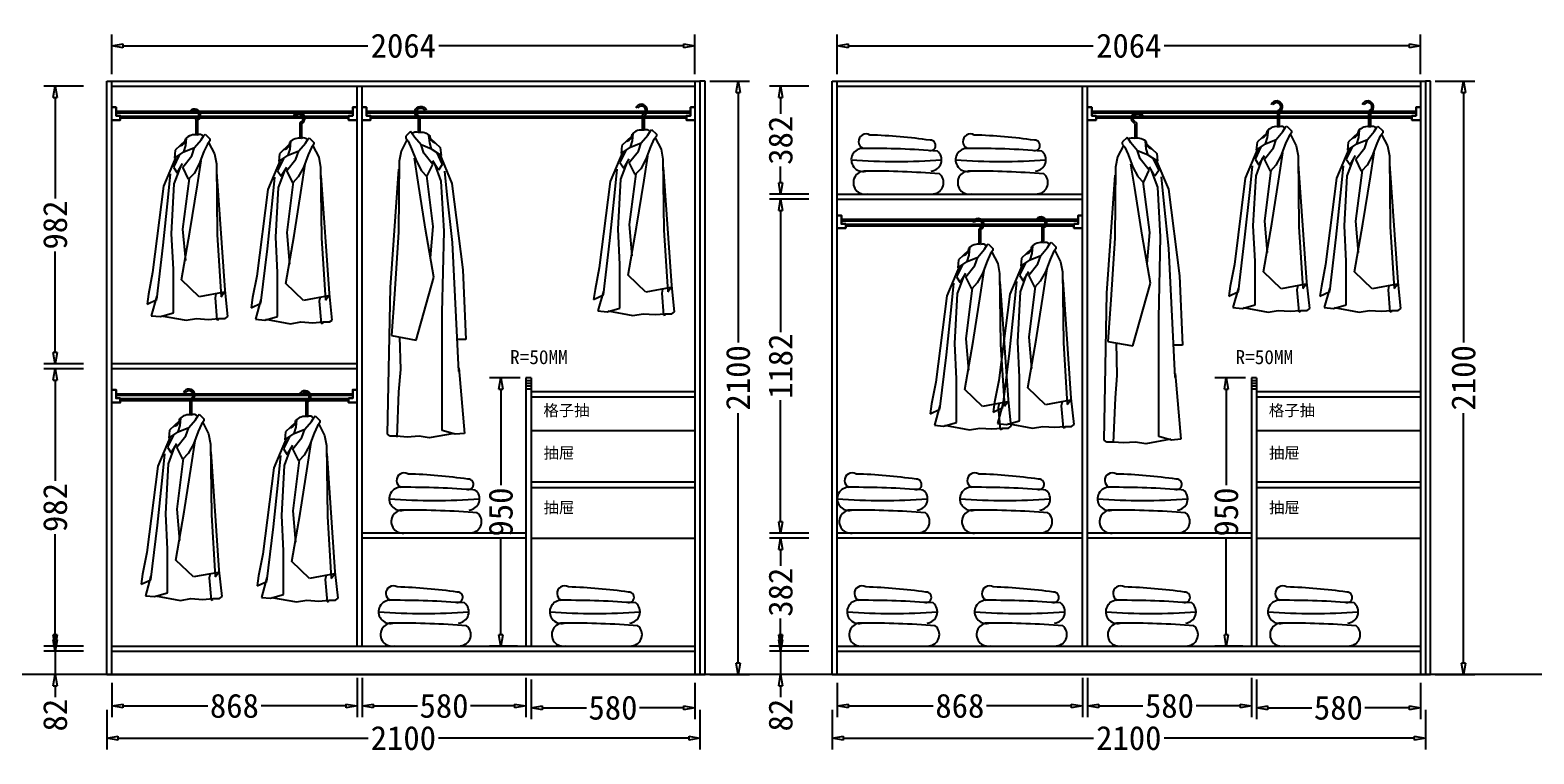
# Model space of a CAD drawing. Header units: millimetres. Extents: x 304407 to 361076, y -1262425 to -1203358.
# Drawn here: x 327331 to 332654, y -1225863 to -1223301 of the extents above; entities that cross this region are included whole.
import ezdxf

# ---------------------------------------------------------------- set-up
doc = ezdxf.new("R2010")
doc.units = ezdxf.units.MM
doc.header["$LTSCALE"] = 20
doc.layers.get('Defpoints').update_dxf_attribs({"color": 250})
for name, color, linetype in [('8', 8, 'Continuous'), ('LAYER10', 11, 'Continuous'), ('LAYER8', 11, 'Continuous'), ('图层3', 4, 'Continuous'), ('墙体', 40, 'Continuous')]:
    doc.layers.add(name, color=color, linetype=linetype)
doc.styles.get("Standard").update_dxf_attribs({"font": 'SimSun.ttf', "height": 85})
doc.styles.add('text', font='SimSun.ttf', dxfattribs={"height": 85})
doc.dimstyles.new('周文晶', dxfattribs={"dimtxt": 70, "dimasz": 40, "dimexe": 40, "dimexo": 30, "dimgap": 10, "dimtad": 0, "dimdec": 0, "dimtxsty": 'Standard', "dimblk": 'CLOSEDBLANK', "dimcen": 200, "dimclrd": 256, "dimclre": 256, "dimadec": 0, "dimazin": 0, "dimtfac": 1, "dimtdec": 0, "dimtmove": 0, "dimatfit": 3, "dimldrblk": 'CLOSEDBLANK', "dimfxl": 100, "dimfxlon": 1, "dimarcsym": 0})

# ---------------------------------------------------------------- blocks, each defined once
blk = doc.blocks.new('_ClosedBlank')
at = {"color": 0, "linetype": 'ByBlock', "lineweight": -2}
for p, q in [((-1, 0.17), (0, 0)), ((-1, 0.17), (-1, -0.17)), ((0, 0), (-1, -0.17))]:
    blk.add_line(p, q, dxfattribs=at)
blk = doc.blocks.new('*D828')
at = {"lineweight": -2, "transparency": 16777216}
for p, q in [((327620.2, -1225611.8), (327620.2, -1225733.3)), ((328488.2, -1225593.3), (328488.2, -1225733.3)), ((327660.2, -1225693.3), (327959.7, -1225693.3)), ((328448.2, -1225693.3), (328148.7, -1225693.3))]:
    blk.add_line(p, q, dxfattribs=at)
at = {"layer": 'Defpoints', "color": 0, "transparency": 16777216}
for p in [(328488.2, -1225481.8), (327620.2, -1225581.8), (328488.2, -1225693.3)]:
    blk.add_point(p, dxfattribs=at)
at = {"lineweight": -2, "transparency": 16777216, "xscale": 40, "yscale": 40, "zscale": 40, "rotation": 180}
blk.add_blockref('_ClosedBlank', (327620.2, -1225693.3), dxfattribs=at)
at = {"lineweight": -2, "transparency": 16777216, "xscale": 40, "yscale": 40, "zscale": 40}
blk.add_blockref('_ClosedBlank', (328488.2, -1225693.3), dxfattribs=at)
at = {"color": 0, "transparency": 16777216, "insert": (328054.2, -1225693.3), "char_height": 85, "attachment_point": 5}
blk.add_mtext('868', dxfattribs=at)
blk = doc.blocks.new('*D829')
at = {"lineweight": -2, "transparency": 16777216}
for p, q in [((328506.2, -1225593.3), (328506.2, -1225733.3)), ((329086.2, -1225593.3), (329086.2, -1225733.3)), ((328546.2, -1225693.3), (328702.1, -1225693.3)), ((329046.2, -1225693.3), (328890.2, -1225693.3))]:
    blk.add_line(p, q, dxfattribs=at)
at = {"layer": 'Defpoints', "color": 0, "transparency": 16777216}
for p in [(328506.2, -1223499.8), (329086.2, -1225481.8), (329086.2, -1225693.3)]:
    blk.add_point(p, dxfattribs=at)
at = {"lineweight": -2, "transparency": 16777216, "xscale": 40, "yscale": 40, "zscale": 40, "rotation": 180}
blk.add_blockref('_ClosedBlank', (328506.2, -1225693.3), dxfattribs=at)
at = {"lineweight": -2, "transparency": 16777216, "xscale": 40, "yscale": 40, "zscale": 40}
blk.add_blockref('_ClosedBlank', (329086.2, -1225693.3), dxfattribs=at)
at = {"color": 0, "transparency": 16777216, "insert": (328796.2, -1225693.3), "char_height": 85, "attachment_point": 5}
blk.add_mtext('580', dxfattribs=at)
blk = doc.blocks.new('*D830')
at = {"lineweight": -2, "transparency": 16777216}
for p, q in [((327620.2, -1223456.4), (327620.2, -1223316.4)), ((329684.2, -1223456.4), (329684.2, -1223316.4)), ((327660.2, -1223356.4), (328526.5, -1223356.4)), ((329644.2, -1223356.4), (328777.9, -1223356.4))]:
    blk.add_line(p, q, dxfattribs=at)
at = {"layer": 'Defpoints', "color": 0, "transparency": 16777216}
for p in [(329684.2, -1223356.4), (327620.2, -1223499.8), (329684.2, -1223499.8)]:
    blk.add_point(p, dxfattribs=at)
at = {"lineweight": -2, "transparency": 16777216, "xscale": 40, "yscale": 40, "zscale": 40, "rotation": 180}
blk.add_blockref('_ClosedBlank', (327620.2, -1223356.4), dxfattribs=at)
at = {"lineweight": -2, "transparency": 16777216, "xscale": 40, "yscale": 40, "zscale": 40}
blk.add_blockref('_ClosedBlank', (329684.2, -1223356.4), dxfattribs=at)
at = {"color": 0, "transparency": 16777216, "insert": (328652.2, -1223356.4), "char_height": 85, "attachment_point": 5}
blk.add_mtext('2064', dxfattribs=at)
blk = doc.blocks.new('*D831')
at = {"lineweight": -2, "transparency": 16777216}
for p, q in [((327602.2, -1225707.4), (327602.2, -1225847.4)), ((329702.2, -1225707.4), (329702.2, -1225847.4)), ((327642.2, -1225807.4), (328527.4, -1225807.4)), ((329662.2, -1225807.4), (328776.9, -1225807.4))]:
    blk.add_line(p, q, dxfattribs=at)
at = {"layer": 'Defpoints', "color": 0, "transparency": 16777216}
for p in [(327602.2, -1225581.8), (329702.2, -1225581.8), (329702.2, -1225807.4)]:
    blk.add_point(p, dxfattribs=at)
at = {"lineweight": -2, "transparency": 16777216, "xscale": 40, "yscale": 40, "zscale": 40, "rotation": 180}
blk.add_blockref('_ClosedBlank', (327602.2, -1225807.4), dxfattribs=at)
at = {"lineweight": -2, "transparency": 16777216, "xscale": 40, "yscale": 40, "zscale": 40}
blk.add_blockref('_ClosedBlank', (329702.2, -1225807.4), dxfattribs=at)
at = {"color": 0, "transparency": 16777216, "insert": (328652.2, -1225807.4), "char_height": 85, "attachment_point": 5}
blk.add_mtext('2100', dxfattribs=at)
blk = doc.blocks.new('*D832')
at = {"lineweight": -2, "transparency": 16777216}
for p, q in [((327419.9, -1225459.8), (327419.9, -1225419.8)), ((327519.9, -1225499.8), (327379.9, -1225499.8)), ((327419.9, -1225499.8), (327419.9, -1225581.8)), ((327519.9, -1225581.8), (327379.9, -1225581.8)), ((327419.9, -1225621.8), (327419.9, -1225661.8))]:
    blk.add_line(p, q, dxfattribs=at)
at = {"layer": 'Defpoints', "color": 0, "transparency": 16777216}
for p in [(327419.9, -1225499.8), (327620.2, -1225499.8), (327602.2, -1225581.8)]:
    blk.add_point(p, dxfattribs=at)
at = {"lineweight": -2, "transparency": 16777216, "xscale": 40, "yscale": 40, "zscale": 40}
for p, rotation in [((327419.9, -1225499.8), 270), ((327419.9, -1225581.8), 90)]:
    blk.add_blockref('_ClosedBlank', p, dxfattribs=dict(at, rotation=rotation))
at = {"color": 0, "transparency": 16777216, "insert": (327419.9, -1225725.9), "char_height": 85, "attachment_point": 5, "rotation": 90}
blk.add_mtext('82', dxfattribs=at)
blk = doc.blocks.new('*D833')
at = {"lineweight": -2, "transparency": 16777216}
for p, q in [((327519.9, -1224499.8), (327379.9, -1224499.8)), ((327419.9, -1224539.8), (327419.9, -1224896.5)), ((327419.9, -1225441.8), (327419.9, -1225085.1)), ((327519.9, -1225481.8), (327379.9, -1225481.8))]:
    blk.add_line(p, q, dxfattribs=at)
at = {"layer": 'Defpoints', "color": 0, "transparency": 16777216}
for p in [(327419.9, -1224499.8), (327620.2, -1224499.8), (327620.2, -1225481.8)]:
    blk.add_point(p, dxfattribs=at)
at = {"lineweight": -2, "transparency": 16777216, "xscale": 40, "yscale": 40, "zscale": 40}
for p, rotation in [((327419.9, -1224499.8), 90), ((327419.9, -1225481.8), 270)]:
    blk.add_blockref('_ClosedBlank', p, dxfattribs=dict(at, rotation=rotation))
at = {"color": 0, "transparency": 16777216, "insert": (327419.9, -1224990.8), "char_height": 85, "attachment_point": 5, "rotation": 90}
blk.add_mtext('982', dxfattribs=at)
blk = doc.blocks.new('*D834')
at = {"lineweight": -2, "transparency": 16777216}
for p, q in [((327519.9, -1223499.8), (327379.9, -1223499.8)), ((327419.9, -1223539.8), (327419.9, -1223896.5)), ((327419.9, -1224441.8), (327419.9, -1224085.1)), ((327519.9, -1224481.8), (327379.9, -1224481.8))]:
    blk.add_line(p, q, dxfattribs=at)
at = {"layer": 'Defpoints', "color": 0, "transparency": 16777216}
for p in [(327419.9, -1223499.8), (327620.2, -1223499.8), (327620.2, -1224481.8)]:
    blk.add_point(p, dxfattribs=at)
at = {"lineweight": -2, "transparency": 16777216, "xscale": 40, "yscale": 40, "zscale": 40}
for p, rotation in [((327419.9, -1223499.8), 90), ((327419.9, -1224481.8), 270)]:
    blk.add_blockref('_ClosedBlank', p, dxfattribs=dict(at, rotation=rotation))
at = {"color": 0, "transparency": 16777216, "insert": (327419.9, -1223990.8), "char_height": 85, "attachment_point": 5, "rotation": 90}
blk.add_mtext('982', dxfattribs=at)
blk = doc.blocks.new('*D835')
at = {"lineweight": -2, "transparency": 16777216}
for p, q in [((329737.1, -1223481.8), (329877.1, -1223481.8)), ((329837.1, -1223521.8), (329837.1, -1224407)), ((329837.1, -1225541.8), (329837.1, -1224656.5)), ((329737.1, -1225581.8), (329877.1, -1225581.8))]:
    blk.add_line(p, q, dxfattribs=at)
at = {"layer": 'Defpoints', "color": 0, "transparency": 16777216}
for p in [(329702.2, -1223481.8), (329837.1, -1223481.8), (329702.2, -1225581.8)]:
    blk.add_point(p, dxfattribs=at)
at = {"lineweight": -2, "transparency": 16777216, "xscale": 40, "yscale": 40, "zscale": 40}
for p, rotation in [((329837.1, -1223481.8), 90), ((329837.1, -1225581.8), 270)]:
    blk.add_blockref('_ClosedBlank', p, dxfattribs=dict(at, rotation=rotation))
at = {"color": 0, "transparency": 16777216, "insert": (329837.1, -1224531.8), "char_height": 85, "attachment_point": 5, "rotation": 90}
blk.add_mtext('2100', dxfattribs=at)
blk = doc.blocks.new('*D836')
at = {"lineweight": -2, "transparency": 16777216}
for p, q in [((329065.2, -1224531.8), (328957.2, -1224531.8)), ((328997.2, -1224571.8), (328997.2, -1224911.8)), ((328997.2, -1225441.8), (328997.2, -1225101.8)), ((329056.2, -1225481.8), (328957.2, -1225481.8))]:
    blk.add_line(p, q, dxfattribs=at)
at = {"layer": 'Defpoints', "color": 0, "transparency": 16777216}
for p in [(329095.2, -1224531.8), (328997.2, -1225481.8), (329086.2, -1225481.8)]:
    blk.add_point(p, dxfattribs=at)
at = {"lineweight": -2, "transparency": 16777216, "xscale": 40, "yscale": 40, "zscale": 40}
for p, rotation in [((328997.2, -1224531.8), 90), ((328997.2, -1225481.8), 270)]:
    blk.add_blockref('_ClosedBlank', p, dxfattribs=dict(at, rotation=rotation))
at = {"color": 0, "transparency": 16777216, "insert": (328997.2, -1225006.8), "char_height": 85, "attachment_point": 5, "rotation": 90}
blk.add_mtext('950', dxfattribs=at)
blk = doc.blocks.new('*D837')
at = {"lineweight": -2, "transparency": 16777216}
for p, q in [((329104.2, -1225600), (329104.2, -1225740)), ((329684.2, -1225611.8), (329684.2, -1225740)), ((329144.2, -1225700), (329300.1, -1225700)), ((329644.2, -1225700), (329488.2, -1225700))]:
    blk.add_line(p, q, dxfattribs=at)
at = {"layer": 'Defpoints', "color": 0, "transparency": 16777216}
for p in [(329104.2, -1225481.8), (329684.2, -1225581.8), (329684.2, -1225700)]:
    blk.add_point(p, dxfattribs=at)
at = {"lineweight": -2, "transparency": 16777216, "xscale": 40, "yscale": 40, "zscale": 40, "rotation": 180}
blk.add_blockref('_ClosedBlank', (329104.2, -1225700), dxfattribs=at)
at = {"lineweight": -2, "transparency": 16777216, "xscale": 40, "yscale": 40, "zscale": 40}
blk.add_blockref('_ClosedBlank', (329684.2, -1225700), dxfattribs=at)
at = {"color": 0, "transparency": 16777216, "insert": (329394.2, -1225700), "char_height": 85, "attachment_point": 5}
blk.add_mtext('580', dxfattribs=at)
blk = doc.blocks.new('*D838')
at = {"lineweight": -2, "transparency": 16777216}
for p, q in [((330188.1, -1225611.8), (330188.1, -1225733.3)), ((331056.1, -1225593.3), (331056.1, -1225733.3)), ((330228.1, -1225693.3), (330527.6, -1225693.3)), ((331016.1, -1225693.3), (330716.6, -1225693.3))]:
    blk.add_line(p, q, dxfattribs=at)
at = {"layer": 'Defpoints', "color": 0, "transparency": 16777216}
for p in [(331056.1, -1225481.8), (330188.1, -1225581.8), (331056.1, -1225693.3)]:
    blk.add_point(p, dxfattribs=at)
at = {"lineweight": -2, "transparency": 16777216, "xscale": 40, "yscale": 40, "zscale": 40, "rotation": 180}
blk.add_blockref('_ClosedBlank', (330188.1, -1225693.3), dxfattribs=at)
at = {"lineweight": -2, "transparency": 16777216, "xscale": 40, "yscale": 40, "zscale": 40}
blk.add_blockref('_ClosedBlank', (331056.1, -1225693.3), dxfattribs=at)
at = {"color": 0, "transparency": 16777216, "insert": (330622.1, -1225693.3), "char_height": 85, "attachment_point": 5}
blk.add_mtext('868', dxfattribs=at)
blk = doc.blocks.new('*D839')
at = {"lineweight": -2, "transparency": 16777216}
for p, q in [((331074.1, -1225593.3), (331074.1, -1225733.3)), ((331654.1, -1225593.3), (331654.1, -1225733.3)), ((331114.1, -1225693.3), (331270, -1225693.3)), ((331614.1, -1225693.3), (331458.1, -1225693.3))]:
    blk.add_line(p, q, dxfattribs=at)
at = {"layer": 'Defpoints', "color": 0, "transparency": 16777216}
for p in [(331074.1, -1223499.8), (331654.1, -1225481.8), (331654.1, -1225693.3)]:
    blk.add_point(p, dxfattribs=at)
at = {"lineweight": -2, "transparency": 16777216, "xscale": 40, "yscale": 40, "zscale": 40, "rotation": 180}
blk.add_blockref('_ClosedBlank', (331074.1, -1225693.3), dxfattribs=at)
at = {"lineweight": -2, "transparency": 16777216, "xscale": 40, "yscale": 40, "zscale": 40}
blk.add_blockref('_ClosedBlank', (331654.1, -1225693.3), dxfattribs=at)
at = {"color": 0, "transparency": 16777216, "insert": (331364.1, -1225693.3), "char_height": 85, "attachment_point": 5}
blk.add_mtext('580', dxfattribs=at)
blk = doc.blocks.new('*D840')
at = {"lineweight": -2, "transparency": 16777216}
for p, q in [((330188.1, -1223456.4), (330188.1, -1223316.4)), ((332252.1, -1223456.4), (332252.1, -1223316.4)), ((330228.1, -1223356.4), (331094.4, -1223356.4)), ((332212.1, -1223356.4), (331345.8, -1223356.4))]:
    blk.add_line(p, q, dxfattribs=at)
at = {"layer": 'Defpoints', "color": 0, "transparency": 16777216}
for p in [(332252.1, -1223356.4), (330188.1, -1223499.8), (332252.1, -1223499.8)]:
    blk.add_point(p, dxfattribs=at)
at = {"lineweight": -2, "transparency": 16777216, "xscale": 40, "yscale": 40, "zscale": 40, "rotation": 180}
blk.add_blockref('_ClosedBlank', (330188.1, -1223356.4), dxfattribs=at)
at = {"lineweight": -2, "transparency": 16777216, "xscale": 40, "yscale": 40, "zscale": 40}
blk.add_blockref('_ClosedBlank', (332252.1, -1223356.4), dxfattribs=at)
at = {"color": 0, "transparency": 16777216, "insert": (331220.1, -1223356.4), "char_height": 85, "attachment_point": 5}
blk.add_mtext('2064', dxfattribs=at)
blk = doc.blocks.new('*D841')
at = {"lineweight": -2, "transparency": 16777216}
for p, q in [((330170.1, -1225707.4), (330170.1, -1225847.4)), ((332270.1, -1225707.4), (332270.1, -1225847.4)), ((330210.1, -1225807.4), (331095.3, -1225807.4)), ((332230.1, -1225807.4), (331344.8, -1225807.4))]:
    blk.add_line(p, q, dxfattribs=at)
at = {"layer": 'Defpoints', "color": 0, "transparency": 16777216}
for p in [(330170.1, -1225581.8), (332270.1, -1225581.8), (332270.1, -1225807.4)]:
    blk.add_point(p, dxfattribs=at)
at = {"lineweight": -2, "transparency": 16777216, "xscale": 40, "yscale": 40, "zscale": 40, "rotation": 180}
blk.add_blockref('_ClosedBlank', (330170.1, -1225807.4), dxfattribs=at)
at = {"lineweight": -2, "transparency": 16777216, "xscale": 40, "yscale": 40, "zscale": 40}
blk.add_blockref('_ClosedBlank', (332270.1, -1225807.4), dxfattribs=at)
at = {"color": 0, "transparency": 16777216, "insert": (331220.1, -1225807.4), "char_height": 85, "attachment_point": 5}
blk.add_mtext('2100', dxfattribs=at)
blk = doc.blocks.new('*D842')
at = {"lineweight": -2, "transparency": 16777216}
for p, q in [((329987.8, -1225459.8), (329987.8, -1225419.8)), ((330087.8, -1225499.8), (329947.8, -1225499.8)), ((329987.8, -1225499.8), (329987.8, -1225581.8)), ((330087.8, -1225581.8), (329947.8, -1225581.8)), ((329987.8, -1225621.8), (329987.8, -1225661.8))]:
    blk.add_line(p, q, dxfattribs=at)
at = {"layer": 'Defpoints', "color": 0, "transparency": 16777216}
for p in [(329987.8, -1225499.8), (330188.1, -1225499.8), (330170.1, -1225581.8)]:
    blk.add_point(p, dxfattribs=at)
at = {"lineweight": -2, "transparency": 16777216, "xscale": 40, "yscale": 40, "zscale": 40}
for p, rotation in [((329987.8, -1225499.8), 270), ((329987.8, -1225581.8), 90)]:
    blk.add_blockref('_ClosedBlank', p, dxfattribs=dict(at, rotation=rotation))
at = {"color": 0, "transparency": 16777216, "insert": (329987.8, -1225725.9), "char_height": 85, "attachment_point": 5, "rotation": 90}
blk.add_mtext('82', dxfattribs=at)
blk = doc.blocks.new('*D843')
at = {"lineweight": -2, "transparency": 16777216}
for p, q in [((330087.8, -1225099.8), (329947.8, -1225099.8)), ((329987.8, -1225139.8), (329987.8, -1225197.4)), ((329987.8, -1225441.8), (329987.8, -1225384.1)), ((330087.8, -1225481.8), (329947.8, -1225481.8))]:
    blk.add_line(p, q, dxfattribs=at)
at = {"layer": 'Defpoints', "color": 0, "transparency": 16777216}
for p in [(329987.8, -1225099.8), (330188.1, -1225099.8), (330188.1, -1225481.8)]:
    blk.add_point(p, dxfattribs=at)
at = {"lineweight": -2, "transparency": 16777216, "xscale": 40, "yscale": 40, "zscale": 40}
for p, rotation in [((329987.8, -1225099.8), 90), ((329987.8, -1225481.8), 270)]:
    blk.add_blockref('_ClosedBlank', p, dxfattribs=dict(at, rotation=rotation))
at = {"color": 0, "transparency": 16777216, "insert": (329987.8, -1225290.8), "char_height": 85, "attachment_point": 5, "rotation": 90}
blk.add_mtext('382', dxfattribs=at)
blk = doc.blocks.new('*D844')
at = {"lineweight": -2, "transparency": 16777216}
for p, q in [((330087.8, -1223499.8), (329947.8, -1223499.8)), ((329987.8, -1223539.8), (329987.8, -1223597.4)), ((329987.8, -1223841.8), (329987.8, -1223784.1)), ((330087.8, -1223881.8), (329947.8, -1223881.8))]:
    blk.add_line(p, q, dxfattribs=at)
at = {"layer": 'Defpoints', "color": 0, "transparency": 16777216}
for p in [(329987.8, -1223499.8), (330188.1, -1223499.8), (330188.1, -1223881.8)]:
    blk.add_point(p, dxfattribs=at)
at = {"lineweight": -2, "transparency": 16777216, "xscale": 40, "yscale": 40, "zscale": 40}
for p, rotation in [((329987.8, -1223499.8), 90), ((329987.8, -1223881.8), 270)]:
    blk.add_blockref('_ClosedBlank', p, dxfattribs=dict(at, rotation=rotation))
at = {"color": 0, "transparency": 16777216, "insert": (329987.8, -1223690.8), "char_height": 85, "attachment_point": 5, "rotation": 90}
blk.add_mtext('382', dxfattribs=at)
blk = doc.blocks.new('*D845')
at = {"lineweight": -2, "transparency": 16777216}
for p, q in [((332305, -1223481.8), (332445, -1223481.8)), ((332405, -1223521.8), (332405, -1224407)), ((332405, -1225541.8), (332405, -1224656.5)), ((332305, -1225581.8), (332445, -1225581.8))]:
    blk.add_line(p, q, dxfattribs=at)
at = {"layer": 'Defpoints', "color": 0, "transparency": 16777216}
for p in [(332270.1, -1223481.8), (332405, -1223481.8), (332270.1, -1225581.8)]:
    blk.add_point(p, dxfattribs=at)
at = {"lineweight": -2, "transparency": 16777216, "xscale": 40, "yscale": 40, "zscale": 40}
for p, rotation in [((332405, -1223481.8), 90), ((332405, -1225581.8), 270)]:
    blk.add_blockref('_ClosedBlank', p, dxfattribs=dict(at, rotation=rotation))
at = {"color": 0, "transparency": 16777216, "insert": (332405, -1224531.8), "char_height": 85, "attachment_point": 5, "rotation": 90}
blk.add_mtext('2100', dxfattribs=at)
blk = doc.blocks.new('*D846')
at = {"lineweight": -2, "transparency": 16777216}
for p, q in [((331633.1, -1224531.8), (331525.1, -1224531.8)), ((331565.1, -1224571.8), (331565.1, -1224911.8)), ((331565.1, -1225441.8), (331565.1, -1225101.8)), ((331624.1, -1225481.8), (331525.1, -1225481.8))]:
    blk.add_line(p, q, dxfattribs=at)
at = {"layer": 'Defpoints', "color": 0, "transparency": 16777216}
for p in [(331663.1, -1224531.8), (331565.1, -1225481.8), (331654.1, -1225481.8)]:
    blk.add_point(p, dxfattribs=at)
at = {"lineweight": -2, "transparency": 16777216, "xscale": 40, "yscale": 40, "zscale": 40}
for p, rotation in [((331565.1, -1224531.8), 90), ((331565.1, -1225481.8), 270)]:
    blk.add_blockref('_ClosedBlank', p, dxfattribs=dict(at, rotation=rotation))
at = {"color": 0, "transparency": 16777216, "insert": (331565.1, -1225006.8), "char_height": 85, "attachment_point": 5, "rotation": 90}
blk.add_mtext('950', dxfattribs=at)
blk = doc.blocks.new('*D847')
at = {"lineweight": -2, "transparency": 16777216}
for p, q in [((331672.1, -1225600), (331672.1, -1225740)), ((332252.1, -1225611.8), (332252.1, -1225740)), ((331712.1, -1225700), (331868, -1225700)), ((332212.1, -1225700), (332056.1, -1225700))]:
    blk.add_line(p, q, dxfattribs=at)
at = {"layer": 'Defpoints', "color": 0, "transparency": 16777216}
for p in [(331672.1, -1225481.8), (332252.1, -1225581.8), (332252.1, -1225700)]:
    blk.add_point(p, dxfattribs=at)
at = {"lineweight": -2, "transparency": 16777216, "xscale": 40, "yscale": 40, "zscale": 40, "rotation": 180}
blk.add_blockref('_ClosedBlank', (331672.1, -1225700), dxfattribs=at)
at = {"lineweight": -2, "transparency": 16777216, "xscale": 40, "yscale": 40, "zscale": 40}
blk.add_blockref('_ClosedBlank', (332252.1, -1225700), dxfattribs=at)
at = {"color": 0, "transparency": 16777216, "insert": (331962.1, -1225700), "char_height": 85, "attachment_point": 5}
blk.add_mtext('580', dxfattribs=at)
blk = doc.blocks.new('*D848')
at = {"lineweight": -2, "transparency": 16777216}
for p, q in [((330087.8, -1223899.8), (329947.8, -1223899.8)), ((329987.8, -1223939.8), (329987.8, -1224370.5)), ((329987.8, -1225041.8), (329987.8, -1224611.1)), ((330087.8, -1225081.8), (329947.8, -1225081.8))]:
    blk.add_line(p, q, dxfattribs=at)
at = {"layer": 'Defpoints', "color": 0, "transparency": 16777216}
for p in [(329987.8, -1223899.8), (330188.1, -1223899.8), (330188.1, -1225081.8)]:
    blk.add_point(p, dxfattribs=at)
at = {"lineweight": -2, "transparency": 16777216, "xscale": 40, "yscale": 40, "zscale": 40}
for p, rotation in [((329987.8, -1223899.8), 90), ((329987.8, -1225081.8), 270)]:
    blk.add_blockref('_ClosedBlank', p, dxfattribs=dict(at, rotation=rotation))
at = {"color": 0, "transparency": 16777216, "insert": (329987.8, -1224490.8), "char_height": 85, "attachment_point": 5, "rotation": 90}
blk.add_mtext('1182', dxfattribs=at)
blk = doc.blocks.new('A$C1C5764E0')
at = {"layer": '8'}
for p, q in [((172.3, 708.4), (172.3, 657.4)), ((178.3, 708.4), (178.3, 657.4)), ((137.4, 618.5), (140.1, 644.9)), ((167.9, 611.6), (191.5, 639.3)), ((191.5, 639.3), (201.2, 654.6)), ((201.2, 654.6), (205.3, 658.7)), ((205.3, 658.7), (222, 642.1)), ((222, 642.1), (222, 635.2)), ((99.9, 601.9), (97.1, 574.2)), ((97.1, 574.2), (130.4, 596.4)), ((135.3, 635.3), (99.9, 601.9)), ((130.4, 596.4), (137.4, 618.5)), ((130.4, 596.4), (167.9, 611.6)), ((158.2, 582.5), (167.9, 611.6)), ((201.2, 597.8), (184.5, 553.4)), ((213.6, 624.1), (201.2, 597.8)), ((222, 635.2), (213.6, 624.1)), ((217.8, 629.6), (238.6, 589.4)), ((238.6, 589.4), (245.5, 553.4)), ((103, 580.9), (58.4, 475.1)), ((113.7, 585.2), (93.2, 541.7)), ((93.2, 541.7), (106.3, 522.1)), ((96.5, 482.8), (119.4, 544.9)), ((106.3, 522.1), (125.9, 554.7)), ((126.3, 542.3), (158.2, 582.5)), ((147.1, 499.3), (126.3, 542.3)), ((184.5, 553.4), (166.5, 520.1)), ((178.3, 479.5), (191.3, 564.6)), ((245.5, 553.4), (248.3, 302.5)), ((75, 435), (83.4, 518.8)), ((86.6, 306.3), (96.5, 482.8)), ((148.8, 502.4), (125.9, 322.6)), ((166.5, 520.1), (147.1, 499.3)), ((152.1, 312.8), (178.3, 479.5)), ((276.4, 106.8), (247, 525.3)), ((58.4, 475.1), (19.5, 168.8)), ((57, 265.8), (75, 435)), ((125.9, 322.6), (135.7, 211.4)), ((93.2, 180.9), (86.6, 306.3)), ((122.6, 142.8), (152.1, 312.8)), ((248.3, 302.5), (262.2, 83.5)), ((34.3, 73.1), (57, 265.8)), ((19.5, 168.8), (4.8, 92.7)), ((93.2, 26.2), (93.2, 180.9)), ((184.8, 82.8), (122.6, 142.8)), ((286.7, 13.1), (276.4, 106.8)), ((4.8, 92.7), (0, 56.7)), ((0, 56.7), (34.3, 73.1)), ((34.3, 86.2), (14.7, 16.3)), ((273.1, 99.1), (184.8, 82.8)), ((244.2, 93.8), (240.9, 79.6)), ((240.9, 79.6), (247.4, 1.1)), ((262.2, 83.5), (273.1, 99.1)), ((14.7, 16.3), (47.4, 13.1)), ((47.4, 13.1), (93.2, 26.2)), ((50.7, 16.3), (139, 0)), ((139, 0), (175, 6.5)), ((175, 6.5), (217.5, 3.3)), ((217.5, 3.3), (253.5, 6.5)), ((247.4, 1.1), (254, 3.3)), ((253.5, 6.5), (276.9, 6.5)), ((276.9, 6.5), (286.7, 13.1))]:
    blk.add_line(p, q, dxfattribs=at)
for centre, radius, start, end in [((168.9, 727.1), 20.9, 296.6338, 159.5285), ((168.9, 727.1), 14.9, 296.6338, 150.6175), ((175.9, 709.9), 3.91, 94.6712, 201.9626), ((110.9, 641.2), 25.1, 286.2636, 2.0248), ((168.9, 613.1), 43.9, 77.6993, 138.5966), ((186.2, 639.8), 18, 42.48, 116.3392)]:
    blk.add_arc(centre, radius, start, end, dxfattribs=at)
blk = doc.blocks.new('A$C4F477F88')
at = {"layer": 'LAYER10'}
blk.add_blockref('A$C1C5764E0', (0, 0), dxfattribs=at)
blk = doc.blocks.new('A$C5E603B19')
at = {"layer": 'LAYER8'}
blk.add_blockref('A$C4F477F88', (0, 0), dxfattribs=at)
blk = doc.blocks.new('A$C1B0A679D')
at = {"layer": '图层3'}
blk.add_blockref('A$C5E603B19', (0, 0), dxfattribs=at)
blk = doc.blocks.new('A$C52EB379C')
at = {"layer": '8'}
for p, q in [((163.3, 1134.6), (163.3, 1083.5)), ((169.3, 1134.6), (169.3, 1083.5)), ((128.4, 1044.7), (131.2, 1071)), ((159, 1037.8), (182.5, 1065.5)), ((182.5, 1065.5), (192.3, 1080.7)), ((192.3, 1080.7), (196.4, 1084.9)), ((196.4, 1084.9), (213.1, 1068.3)), ((213.1, 1068.3), (213.1, 1061.3)), ((91, 1028.1), (88.2, 1000.3)), ((88.2, 1000.3), (121.5, 1022.5)), ((126.4, 1061.5), (91, 1028.1)), ((121.5, 1022.5), (128.4, 1044.7)), ((121.5, 1022.5), (159, 1037.8)), ((149.3, 1008.7), (159, 1037.8)), ((192.3, 1023.9), (175.6, 979.5)), ((204.7, 1050.2), (192.3, 1023.9)), ((213.1, 1061.3), (204.7, 1050.2)), ((208.9, 1055.8), (229.7, 1015.6)), ((229.7, 1015.6), (236.6, 979.5)), ((94.1, 1007.1), (49.5, 901.3)), ((104.8, 1011.4), (84.3, 967.8)), ((84.3, 967.8), (97.4, 948.2)), ((87.6, 909), (110.5, 971.1)), ((97.4, 948.2), (117, 980.9)), ((117.4, 968.5), (149.3, 1008.7)), ((138.2, 925.5), (117.4, 968.5)), ((175.6, 979.5), (157.6, 946.3)), ((169.3, 905.7), (182.4, 990.7)), ((236.6, 979.5), (239.4, 728.7)), ((66.1, 861.1), (74.5, 944.9)), ((77.7, 732.4), (87.6, 909)), ((139.9, 928.6), (117, 748.8)), ((157.6, 946.3), (138.2, 925.5)), ((143.2, 738.9), (169.3, 905.7)), ((267.5, 533), (238.1, 951.5)), ((49.5, 901.3), (10.6, 595)), ((48.1, 692), (66.1, 861.1)), ((117, 748.8), (126.8, 637.6)), ((84.3, 444.7), (77.7, 732.4)), ((113.7, 568.9), (143.2, 738.9)), ((239.4, 728.7), (253.3, 509.7)), ((25.4, 235.4), (48.1, 692)), ((10.6, 595), (0, 349)), ((175.9, 346.6), (113.7, 568.9)), ((277.8, 13.1), (267.5, 533)), ((253.3, 509.7), (264.2, 362.9)), ((84.3, 26.2), (84.3, 444.7)), ((0, 349), (31, 349)), ((264.2, 362.9), (175.9, 346.6)), ((235.3, 357.6), (232, 242)), ((25.4, 248.5), (5.8, 16.3)), ((232, 242), (238.5, 163.5)), ((238.5, 163.5), (245.1, 3.3)), ((5.8, 16.3), (38.5, 13.1)), ((38.5, 13.1), (84.3, 26.2)), ((41.7, 16.3), (130.1, 0)), ((130.1, 0), (166.1, 6.5)), ((166.1, 6.5), (208.6, 3.3)), ((208.6, 3.3), (244.6, 6.5)), ((244.6, 6.5), (268, 6.5)), ((268, 6.5), (277.8, 13.1))]:
    blk.add_line(p, q, dxfattribs=at)
for centre, radius, start, end in [((160, 1153.2), 20.9, 296.6338, 159.5285), ((160, 1153.2), 14.9, 296.6338, 150.6175), ((167, 1136), 3.91, 94.6712, 201.9626), ((102, 1067.4), 25.1, 286.2636, 2.0248), ((160, 1039.2), 43.9, 77.6993, 138.5966), ((177.3, 1066), 18, 42.48, 116.3392)]:
    blk.add_arc(centre, radius, start, end, dxfattribs=at)
blk = doc.blocks.new('A$C05785CA5')
at = {"layer": 'LAYER10'}
blk.add_blockref('A$C52EB379C', (0, 0), dxfattribs=at)
blk = doc.blocks.new('A$C100967EE')
at = {"layer": 'LAYER10'}
blk.add_blockref('A$C05785CA5', (0, 0), dxfattribs=at)
blk = doc.blocks.new('A$C65D30603')
at = {"layer": 'LAYER8'}
blk.add_blockref('A$C100967EE', (0, 0), dxfattribs=at)
blk = doc.blocks.new('A$C50CE712E')
at = {"layer": '图层3'}
blk.add_blockref('A$C65D30603', (0, 0), dxfattribs=at)
blk = doc.blocks.new('A$C11F00F61')
at = {"color": 8}
blk.add_line((48.2, 0), (290.3, 1.2), dxfattribs=at)
at = {"layer": '墙体', "color": 8}
for centre, radius, start, end in [((52.6, 186.6), 26.7, 59.8021, 244.0801), ((41, 121.6), 41, 86.0834, 284.0988), ((53.8, -3125.6), 3288.1, 85.6244, 90.1755), ((9.8, -1698.7), 1909.1, 81.8981, 88.3112), ((280.3, 173), 18.4, 260.1551, 94.4157), ((159.2, 2329.1), 2213.2, 265.8756, 274.159), ((279.7, 121.7), 40, 274.9406, 51.3165), ((48.2, 41), 41, 86.0834, 284.0988), ((61, -3206.2), 3288.1, 85.6244, 90.1755), ((286.9, 41.1), 40, 274.9406, 51.3165)]:
    blk.add_arc(centre, radius, start, end, dxfattribs=at)

msp = doc.modelspace()

# ---------------------------------------------------------------- linework, layer by layer
for p, q in [((327602.2, -1225581.8), (327602.2, -1223481.8)), ((327602.2, -1223481.8), (329702.2, -1223481.8)), ((327620.2, -1225581.8), (327620.2, -1223481.8)), ((327620.2, -1223499.8), (329684.2, -1223499.8)), ((328488.2, -1225481.8), (328488.2, -1223499.8)), ((328506.2, -1225481.8), (328506.2, -1223499.8)), ((329684.2, -1223481.8), (329684.2, -1225581.8)), ((329702.2, -1223481.8), (329702.2, -1225581.8)), ((329720.2, -1223481.8), (329702.2, -1223481.8)), ((329720.2, -1225581.8), (329720.2, -1223481.8)), ((330170.1, -1225581.8), (330170.1, -1223481.8)), ((330170.1, -1223481.8), (332270.1, -1223481.8)), ((330188.1, -1225581.8), (330188.1, -1223481.8)), ((330188.1, -1223499.8), (332252.1, -1223499.8)), ((331056.1, -1225481.8), (331056.1, -1223499.8)), ((331074.1, -1225481.8), (331074.1, -1223499.8)), ((332252.1, -1223481.8), (332252.1, -1225581.8)), ((332270.1, -1223481.8), (332270.1, -1225581.8)), ((332288.1, -1223481.8), (332270.1, -1223481.8)), ((332288.1, -1225581.8), (332288.1, -1223481.8)), ((330188.1, -1223881.8), (331056.1, -1223881.8)), ((330188.1, -1223899.8), (331056.1, -1223899.8)), ((328488.2, -1224481.8), (327620.2, -1224481.8)), ((328488.2, -1224499.8), (327620.2, -1224499.8)), ((329086.2, -1224531.8), (329086.2, -1225481.8)), ((329104.2, -1224531.8), (329086.2, -1224531.8)), ((329104.2, -1224541.8), (329086.2, -1224541.8)), ((329104.2, -1224551.8), (329086.2, -1224551.8)), ((329104.2, -1224561.8), (329086.2, -1224561.8)), ((329104.2, -1224531.8), (329104.2, -1225481.8)), ((331654.1, -1224531.8), (331654.1, -1225481.8)), ((331672.1, -1224531.8), (331654.1, -1224531.8)), ((331672.1, -1224541.8), (331654.1, -1224541.8)), ((331672.1, -1224551.8), (331654.1, -1224551.8)), ((331672.1, -1224561.8), (331654.1, -1224561.8)), ((331672.1, -1224531.8), (331672.1, -1225481.8)), ((329104.2, -1224571.8), (329086.2, -1224571.8)), ((329684.2, -1224581.8), (329104.2, -1224581.8)), ((329684.2, -1224599.8), (329104.2, -1224599.8)), ((331672.1, -1224571.8), (331654.1, -1224571.8)), ((332252.1, -1224581.8), (331672.1, -1224581.8)), ((332252.1, -1224599.8), (331672.1, -1224599.8)), ((329684.2, -1224719.8), (329104.2, -1224719.8)), ((332252.1, -1224719.8), (331672.1, -1224719.8)), ((329104.2, -1224899.8), (329684.2, -1224899.8)), ((329104.2, -1224919.8), (329684.2, -1224919.8)), ((331672.1, -1224899.8), (332252.1, -1224899.8)), ((331672.1, -1224919.8), (332252.1, -1224919.8)), ((329086.2, -1225081.8), (328506.2, -1225081.8)), ((331056.1, -1225081.8), (330188.1, -1225081.8)), ((331654.1, -1225081.8), (331074.1, -1225081.8)), ((329086.2, -1225099.8), (328506.2, -1225099.8)), ((329104.2, -1225099.8), (329684.2, -1225099.8)), ((331056.1, -1225099.8), (330188.1, -1225099.8)), ((331654.1, -1225099.8), (331074.1, -1225099.8)), ((331672.1, -1225099.8), (332252.1, -1225099.8)), ((327620.2, -1225481.8), (329684.2, -1225481.8)), ((327620.2, -1225499.8), (329684.2, -1225499.8)), ((330188.1, -1225481.8), (332252.1, -1225481.8)), ((330188.1, -1225499.8), (332252.1, -1225499.8)), ((327602.2, -1225581.8), (329702.2, -1225581.8)), ((329702.2, -1225581.8), (329720.2, -1225581.8)), ((330170.1, -1225581.8), (332270.1, -1225581.8)), ((332270.1, -1225581.8), (332288.1, -1225581.8))]:
    msp.add_line(p, q)
at = {"color": 8}
msp.add_line((361075.9, -1225581.8), (304407.4, -1225581.8), dxfattribs=at)
msp.add_line((361075.9, -1225581.8), (304407.4, -1225581.8), dxfattribs=at)
at = {"lineweight": 30}
for points in [[(327620.2, -1223574.1), (327635.2, -1223574.1), (327635.2, -1223604.1), (327650.2, -1223604.1), (327650.2, -1223619.1), (327620.2, -1223619.1)], [(328473.2, -1223589.1), (327635.2, -1223589.1)], [(328473.2, -1223593.7), (327635.2, -1223593.7)], [(328458.2, -1223606.2), (327650.2, -1223606.2)], [(328488.2, -1223574.1), (328473.2, -1223574.1), (328473.2, -1223604.1), (328458.2, -1223604.1), (328458.2, -1223619.1), (328488.2, -1223619.1)], [(328506.2, -1223574.1), (328521.2, -1223574.1), (328521.2, -1223604.1), (328536.2, -1223604.1), (328536.2, -1223619.1), (328506.2, -1223619.1)], [(329669.2, -1223589.1), (328521.2, -1223589.1)], [(329669.2, -1223593.7), (328521.2, -1223593.7)], [(329654.2, -1223606.2), (328536.2, -1223606.2)], [(329684.2, -1223574.1), (329669.2, -1223574.1), (329669.2, -1223604.1), (329654.2, -1223604.1), (329654.2, -1223619.1), (329684.2, -1223619.1)], [(331074.1, -1223574.1), (331089.1, -1223574.1), (331089.1, -1223604.1), (331104.1, -1223604.1), (331104.1, -1223619.1), (331074.1, -1223619.1)], [(332237.1, -1223589.1), (331089.1, -1223589.1)], [(332237.1, -1223593.7), (331089.1, -1223593.7)], [(332222.1, -1223606.2), (331104.1, -1223606.2)], [(332252.1, -1223574.1), (332237.1, -1223574.1), (332237.1, -1223604.1), (332222.1, -1223604.1), (332222.1, -1223619.1), (332252.1, -1223619.1)], [(328458.2, -1223611.6), (327650.2, -1223611.6)], [(329654.2, -1223611.6), (328536.2, -1223611.6)], [(332222.1, -1223611.6), (331104.1, -1223611.6)], [(330188.1, -1223956.7), (330203.1, -1223956.7), (330203.1, -1223986.7), (330218.1, -1223986.7), (330218.1, -1224001.7), (330188.1, -1224001.7)], [(331041.1, -1223971.7), (330203.1, -1223971.7)], [(331041.1, -1223976.2), (330203.1, -1223976.2)], [(331056.1, -1223956.7), (331041.1, -1223956.7), (331041.1, -1223986.7), (331026.1, -1223986.7), (331026.1, -1224001.7), (331056.1, -1224001.7)], [(331026.1, -1223988.7), (330218.1, -1223988.7)], [(331026.1, -1223994.2), (330218.1, -1223994.2)], [(327620.2, -1224574.1), (327635.2, -1224574.1), (327635.2, -1224604.1), (327650.2, -1224604.1), (327650.2, -1224619.1), (327620.2, -1224619.1)], [(328473.2, -1224589.1), (327635.2, -1224589.1)], [(328473.2, -1224593.7), (327635.2, -1224593.7)], [(328458.2, -1224606.2), (327650.2, -1224606.2)], [(328458.2, -1224611.6), (327650.2, -1224611.6)], [(328488.2, -1224574.1), (328473.2, -1224574.1), (328473.2, -1224604.1), (328458.2, -1224604.1), (328458.2, -1224619.1), (328488.2, -1224619.1)]]:
    msp.add_lwpolyline(points, dxfattribs=at)

# ---------------------------------------------------------------- block references
for name, p in [('A$C1B0A679D', (331574.2, -1224299.5)), ('A$C1B0A679D', (331896.9, -1224299.5)), ('A$C1B0A679D', (327744.8, -1224328.1)), ('A$C1B0A679D', (328113.9, -1224340.3)), ('A$C1B0A679D', (329325.8, -1224311.4)), ('A$C11F00F61', (330237.8, -1223881.8)), ('A$C11F00F61', (330607.1, -1223881.8)), ('A$C1B0A679D', (330517.4, -1224716)), ('A$C1B0A679D', (330740.3, -1224710.1)), ('A$C1B0A679D', (327724.4, -1225319.5)), ('A$C1B0A679D', (328135, -1225325.3)), ('A$C11F00F61', (328602.1, -1225081.8)), ('A$C11F00F61', (330188.1, -1225081.8)), ('A$C11F00F61', (330622.1, -1225081.8)), ('A$C11F00F61', (331109.2, -1225081.8)), ('A$C11F00F61', (328564.2, -1225481.8)), ('A$C11F00F61', (329170.3, -1225481.8)), ('A$C11F00F61', (330222.9, -1225481.8)), ('A$C11F00F61', (330674.2, -1225481.8)), ('A$C11F00F61', (331138.4, -1225481.8)), ('A$C11F00F61', (331712.7, -1225481.8))]:
    msp.add_blockref(name, p)
at = {"xscale": -1}
for p in [(328873.9, -1224744.7), (331410.2, -1224765.5)]:
    msp.add_blockref('A$C50CE712E', p, dxfattribs=at)

# ---------------------------------------------------------------- texts
at = {"attachment_point": 1, "style": 'text'}
for s, insert, char_height, width in [('R=50MM', (329030, -1224433.3), 50, 419.038), ('R=50MM', (331597.9, -1224433.3), 50, 419.038), ('格子抽', (329147.8, -1224626.9), 40, 305.609), ('格子抽', (331715.7, -1224626.9), 40, 305.609), ('抽屉', (329148.5, -1224777.5), 40, 305.609), ('抽屉', (331716.4, -1224777.5), 40, 305.609), ('抽屉', (329148.5, -1224970.8), 40, 305.609), ('抽屉', (331716.4, -1224970.8), 40, 305.609)]:
    msp.add_mtext(s, dxfattribs=dict(at, insert=insert, char_height=char_height, width=width))

# ---------------------------------------------------------------- dimensions: what is measured, and where the dimension line sits
for base, p1, p2, picture, middle in [((329684.2, -1223356.4), (327620.2, -1223499.8), (329684.2, -1223499.8), '*D830', (328652.2, -1223356.4)), ((332252.1, -1223356.4), (330188.1, -1223499.8), (332252.1, -1223499.8), '*D840', (331220.1, -1223356.4)), ((329086.2, -1225693.3), (328506.2, -1223499.8), (329086.2, -1225481.8), '*D829', (328796.2, -1225693.3)), ((331654.1, -1225693.3), (331074.1, -1223499.8), (331654.1, -1225481.8), '*D839', (331364.1, -1225693.3)), ((328488.2, -1225693.3), (327620.2, -1225581.8), (328488.2, -1225481.8), '*D828', (328054.2, -1225693.3)), ((329684.2, -1225700), (329104.2, -1225481.8), (329684.2, -1225581.8), '*D837', (329394.2, -1225700)), ((331056.1, -1225693.3), (330188.1, -1225581.8), (331056.1, -1225481.8), '*D838', (330622.1, -1225693.3)), ((332252.1, -1225700), (331672.1, -1225481.8), (332252.1, -1225581.8), '*D847', (331962.1, -1225700)), ((329702.2, -1225807.4), (327602.2, -1225581.8), (329702.2, -1225581.8), '*D831', (328652.2, -1225807.4)), ((332270.1, -1225807.4), (330170.1, -1225581.8), (332270.1, -1225581.8), '*D841', (331220.1, -1225807.4))]:
    dim = msp.add_linear_dim(base=base, p1=p1, p2=p2, dimstyle='周文晶')
    dim.commit()
    dim.dimension.update_dxf_attribs({"geometry": picture, "text_midpoint": middle})
for base, p1, p2, angle, picture, middle in [((327419.9, -1223499.8), (327620.2, -1224481.8), (327620.2, -1223499.8), 270, '*D834', (327419.9, -1223990.8)), ((329837.1, -1223481.8), (329702.2, -1225581.8), (329702.2, -1223481.8), 90, '*D835', (329837.1, -1224531.8)), ((329987.8, -1223499.8), (330188.1, -1223881.8), (330188.1, -1223499.8), 270, '*D844', (329987.8, -1223690.8)), ((332405, -1223481.8), (332270.1, -1225581.8), (332270.1, -1223481.8), 90, '*D845', (332405, -1224531.8)), ((329987.8, -1223899.8), (330188.1, -1225081.8), (330188.1, -1223899.8), 90, '*D848', (329987.8, -1224490.8)), ((327419.9, -1224499.8), (327620.2, -1225481.8), (327620.2, -1224499.8), 270, '*D833', (327419.9, -1224990.8)), ((328997.2, -1225481.8), (329095.2, -1224531.8), (329086.2, -1225481.8), 90, '*D836', (328997.2, -1225006.8)), ((331565.1, -1225481.8), (331663.1, -1224531.8), (331654.1, -1225481.8), 90, '*D846', (331565.1, -1225006.8)), ((329987.8, -1225099.8), (330188.1, -1225481.8), (330188.1, -1225099.8), 270, '*D843', (329987.8, -1225290.8))]:
    dim = msp.add_linear_dim(base=base, p1=p1, p2=p2, angle=angle, dimstyle='周文晶')
    dim.commit()
    dim.dimension.update_dxf_attribs({"geometry": picture, "text_midpoint": middle})
for base, p1, p2, picture, middle in [((327419.9, -1225499.8), (327602.2, -1225581.8), (327620.2, -1225499.8), '*D832', (327419.9, -1225725.9)), ((329987.8, -1225499.8), (330170.1, -1225581.8), (330188.1, -1225499.8), '*D842', (329987.8, -1225725.9))]:
    dim = msp.add_linear_dim(base=base, p1=p1, p2=p2, angle=270, dimstyle='周文晶')
    dim.commit()
    dim.dimension.update_dxf_attribs({"geometry": picture, "text_midpoint": middle, "dimtype": 128})

doc.saveas('drawing.dxf')
